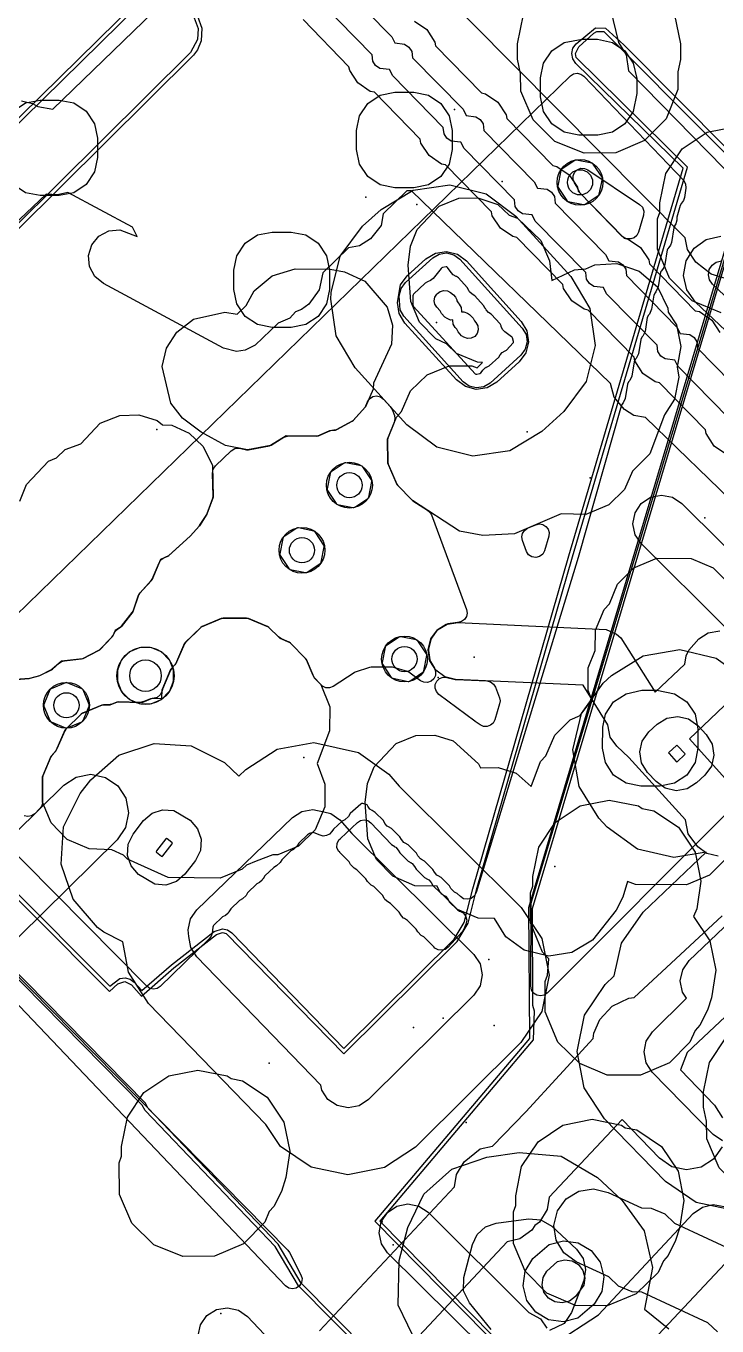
# Model space of a CAD drawing. Header units: metres. Extents: x -2677 to -840, y 169 to 1487.
# Drawn here: x -2044.5 to -2008.3, y 631.1 to 699.2 of the extents above; entities that cross this region are included whole.
import ezdxf

# ---------------------------------------------------------------- set-up
doc = ezdxf.new("R2010")
doc.units = ezdxf.units.M
for name, color, linetype in [('AI_GREENING_ALLOWED_ZONE', 4, 'Continuous'), ('AI_GREENING_EXCLUSIONS', 1, 'Continuous'), ('AI_GREENING_LAWN', 82, 'Continuous'), ('AI_GREENING_REJECTED', 6, 'Continuous'), ('AI_GREENING_SHRUBS', 92, 'Continuous')]:
    doc.layers.add(name, color=color, linetype=linetype)

# ---------------------------------------------------------------- blocks, each defined once
blk = doc.blocks.new('AI_SHRUB')
for radius in [1, 0.55]:
    blk.add_circle((0, 0), radius)

msp = doc.modelspace()

# ---------------------------------------------------------------- linework, layer by layer
at = {"layer": 'AI_GREENING_ALLOWED_ZONE'}
for points in [[(-2015.748, 690.97), (-2015.821, 691.15), (-2015.82, 691.345), (-2015.744, 691.524), (-2015.606, 691.661), (-2015.426, 691.735), (-2015.231, 691.734), (-2015.052, 691.66), (-2012.341, 689.847), (-2012.195, 689.696), (-2012.124, 689.499), (-2012.139, 689.29), (-2012.405, 688.389), (-2012.489, 688.224), (-2012.628, 688.102), (-2012.801, 688.038), (-2012.987, 688.041), (-2013.01, 688.046), (-2013.148, 688.097), (-2013.266, 688.187), (-2015.455, 690.434), (-2015.588, 690.69), (-2015.589, 690.693), (-2015.625, 690.782), (-2015.748, 690.97)], [(-2018.48, 672.249), (-2018.511, 672.436), (-2018.471, 672.62), (-2018.365, 672.777), (-2018.209, 672.883), (-2017.773, 673.07), (-2017.59, 673.111), (-2017.406, 673.081), (-2017.244, 672.985), (-2017.13, 672.837), (-2017.078, 672.657), (-2017.096, 672.471), (-2017.318, 671.71), (-2017.416, 671.528), (-2017.579, 671.401), (-2017.78, 671.351), (-2017.984, 671.386), (-2018.156, 671.501), (-2018.267, 671.676), (-2018.48, 672.249)], [(-2022.854, 664.188), (-2022.984, 664.333), (-2023.05, 664.516), (-2023.04, 664.71), (-2022.957, 664.886), (-2022.813, 665.017), (-2022.63, 665.083), (-2022.436, 665.075), (-2022, 664.968), (-2021.952, 664.961), (-2020.335, 664.89), (-2020.147, 664.844), (-2019.99, 664.73), (-2019.888, 664.564), (-2019.68, 664.006), (-2019.649, 663.847), (-2019.671, 663.686), (-2019.923, 662.855), (-2020.01, 662.689), (-2020.151, 662.568), (-2020.327, 662.506), (-2020.513, 662.512), (-2020.684, 662.587), (-2020.948, 662.767), (-2020.965, 662.78), (-2022.854, 664.188)]]:
    msp.add_lwpolyline(points, close=True, dxfattribs=at)
msp.add_lwpolyline([(-2044.981, 664.975), (-2044.3, 665.023), (-2044.251, 665.031), (-2043.79, 665.16), (-2043.745, 665.177), (-2043.137, 665.481), (-2043.086, 665.514), (-2042.726, 665.824), (-2042.601, 665.902), (-2042.459, 665.941), (-2041.56, 666.047), (-2041.478, 666.071), (-2040.666, 666.48), (-2040.599, 666.529), (-2039.967, 667.18), (-2039.917, 667.254), (-2039.857, 667.392), (-2039.776, 667.521), (-2039.659, 667.619), (-2039.526, 667.701), (-2039.459, 667.76), (-2038.901, 668.476), (-2038.862, 668.549), (-2038.596, 669.329), (-2038.491, 669.506), (-2037.907, 670.143), (-2037.861, 670.215), (-2037.503, 671.069), (-2037.401, 671.225), (-2037.249, 671.332), (-2037.049, 671.422), (-2036.985, 671.465), (-2035.878, 672.469), (-2035.859, 672.488), (-2035.403, 672.998), (-2035.379, 673.03), (-2035.006, 673.61), (-2034.982, 673.657), (-2034.677, 674.465), (-2034.662, 674.559), (-2034.697, 675.776), (-2034.661, 675.978), (-2034.546, 676.148), (-2033.732, 676.943), (-2033.525, 677.064), (-2033.286, 677.075), (-2032.915, 677.002), (-2032.822, 677.001), (-2031.711, 677.206), (-2031.623, 677.24), (-2030.973, 677.654), (-2030.698, 677.732), (-2029.264, 677.713), (-2029.162, 677.734), (-2028.639, 677.962), (-2028.509, 677.999), (-2028.272, 678.032), (-2028.188, 678.06), (-2027.392, 678.496), (-2027.327, 678.547), (-2026.717, 679.22), (-2026.67, 679.295), (-2026.588, 679.503), (-2026.478, 679.672), (-2026.31, 679.783), (-2026.111, 679.819), (-2025.915, 679.774), (-2025.753, 679.655), (-2025.394, 679.258), (-2025.296, 679.097), (-2025.183, 678.795), (-2025.152, 678.613), (-2025.189, 678.433), (-2025.526, 677.599), (-2025.544, 677.504), (-2025.531, 676.345), (-2025.511, 676.25), (-2025.058, 675.199), (-2025.006, 675.122), (-2024.247, 674.363), (-2024.207, 674.331), (-2023.441, 673.831), (-2023.324, 673.725), (-2023.245, 673.587), (-2021.401, 668.63), (-2021.37, 668.446), (-2021.408, 668.264), (-2021.51, 668.108), (-2021.662, 668.001), (-2021.844, 667.956), (-2021.869, 667.955), (-2022.374, 667.878), (-2022.465, 667.845), (-2022.881, 667.592), (-2022.952, 667.527), (-2023.24, 667.135), (-2023.281, 667.047), (-2023.397, 666.574), (-2023.401, 666.478), (-2023.327, 665.997), (-2023.294, 665.906), (-2023.087, 665.563), (-2023.02, 665.38), (-2023.029, 665.184), (-2023.112, 665.007), (-2023.257, 664.876), (-2023.441, 664.81), (-2023.637, 664.819), (-2023.813, 664.903), (-2024.418, 665.355), (-2024.497, 665.394), (-2025.211, 665.602), (-2025.279, 665.611), (-2026.396, 665.617), (-2026.477, 665.604), (-2027.229, 665.349), (-2027.285, 665.322), (-2028.39, 664.606), (-2028.571, 664.534), (-2028.766, 664.537), (-2028.946, 664.615), (-2029.029, 664.701), (-2029.034, 664.697), (-2029.34, 665.018), (-2029.439, 665.17), (-2029.782, 665.991), (-2029.834, 666.069), (-2030.616, 666.868), (-2030.693, 666.921), (-2031.098, 667.102), (-2031.242, 667.2), (-2031.753, 667.695), (-2031.83, 667.746), (-2032.824, 668.162), (-2032.92, 668.181), (-2034.148, 668.181), (-2034.243, 668.162), (-2035.237, 667.746), (-2035.315, 667.694), (-2036.113, 666.913), (-2036.168, 666.834), (-2036.581, 665.876), (-2036.675, 665.733), (-2036.857, 665.538), (-2036.905, 665.464), (-2037.324, 664.464), (-2037.345, 664.365), (-2037.438, 664.166), (-2037.607, 664.025), (-2037.821, 663.971), (-2037.855, 663.97), (-2037.944, 663.951), (-2038.29, 663.807), (-2038.493, 663.768), (-2039.627, 663.791), (-2039.719, 663.775), (-2039.98, 663.677), (-2040.14, 663.645), (-2040.418, 663.635), (-2040.505, 663.616), (-2041.503, 663.198), (-2041.58, 663.147), (-2042.379, 662.365), (-2042.433, 662.286), (-2042.847, 661.328), (-2042.941, 661.185), (-2043.123, 660.99), (-2043.171, 660.917), (-2043.588, 659.92), (-2043.607, 659.825), (-2043.607, 658.547), (-2043.613, 658.547), (-2043.613, 658.547), (-2043.61, 658.477), (-2043.659, 658.32), (-2043.755, 658.186), (-2044.011, 657.935), (-2044.174, 657.828), (-2044.365, 657.791), (-2044.556, 657.83)], dxfattribs=at)
at = {"layer": 'AI_GREENING_EXCLUSIONS'}
for points in [[(-2007.852, 685.958), (-2008.59, 686.193), (-2009.405, 686.826), (-2009.833, 687.479), (-2009.949, 688.094), (-2036.796, 715.169)], [(-2044.704, 695.27), (-2044.135, 695.133), (-2043.851, 694.967), (-2043.063, 694.837), (-2026.707, 710.662)], [(-2015.286, 705.906), (-2013.445, 698.318), (-2013.048, 697.679), (-2012.923, 696.832), (-2007.092, 690.894)], [(-2027.963, 701.322), (-2025.317, 698.626), (-2025.149, 698.299), (-2024.643, 698.241), (-2024.417, 698.087), (-2024.267, 697.859), (-2024.231, 697.52), (-2021.585, 694.824), (-2021.417, 694.497), (-2020.911, 694.439), (-2020.685, 694.285), (-2020.536, 694.057), (-2020.499, 693.718), (-2017.854, 691.022), (-2017.685, 690.695), (-2017.179, 690.637), (-2016.953, 690.483), (-2016.804, 690.255), (-2016.768, 689.916), (-2014.122, 687.22), (-2013.954, 686.893), (-2013.447, 686.835), (-2013.222, 686.681), (-2013.072, 686.453), (-2013.036, 686.114), (-2010.39, 683.418), (-2010.222, 683.091), (-2009.716, 683.033), (-2009.49, 682.879), (-2009.34, 682.65), (-2009.304, 682.311), (-2006.658, 679.616)], [(-2007.693, 678.671), (-2010.338, 681.367), (-2010.507, 681.693), (-2011.013, 681.751), (-2011.239, 681.905), (-2011.388, 682.134), (-2011.424, 682.473), (-2014.07, 685.169), (-2014.238, 685.496), (-2014.745, 685.554), (-2014.97, 685.707), (-2015.12, 685.936), (-2015.156, 686.275), (-2017.802, 688.971), (-2017.97, 689.298), (-2018.476, 689.356), (-2018.702, 689.51), (-2018.852, 689.738), (-2018.888, 690.077), (-2021.534, 692.773), (-2021.702, 693.1), (-2022.208, 693.158), (-2022.434, 693.312), (-2022.583, 693.54), (-2022.619, 693.879), (-2025.265, 696.575), (-2025.434, 696.902), (-2025.94, 696.96), (-2026.166, 697.114), (-2026.315, 697.342), (-2026.351, 697.681), (-2028.997, 700.377)], [(-2007.79, 676.753), (-2008.435, 677.193), (-2008.862, 677.845), (-2008.9, 678.045), (-2011.301, 680.509), (-2011.522, 680.555), (-2012.166, 680.995), (-2012.594, 681.648), (-2012.632, 681.847), (-2015.033, 684.311), (-2015.253, 684.357), (-2015.898, 684.797), (-2016.326, 685.45), (-2016.363, 685.649), (-2018.765, 688.113), (-2018.985, 688.159), (-2019.63, 688.599), (-2020.057, 689.252), (-2020.095, 689.451), (-2022.496, 691.915), (-2022.717, 691.961), (-2023.362, 692.401), (-2023.789, 693.054), (-2023.827, 693.253), (-2026.228, 695.718), (-2026.449, 695.764), (-2027.093, 696.203), (-2027.521, 696.856), (-2027.559, 697.055), (-2029.96, 699.52)], [(-2024.134, 699.438), (-2023.489, 698.998), (-2023.062, 698.345), (-2023.024, 698.146), (-2020.623, 695.682), (-2020.402, 695.636), (-2019.757, 695.196), (-2019.33, 694.543), (-2019.292, 694.344), (-2016.891, 691.879), (-2016.67, 691.833), (-2016.026, 691.394), (-2015.598, 690.741), (-2015.56, 690.542), (-2013.159, 688.077), (-2012.939, 688.031), (-2012.294, 687.592), (-2011.866, 686.939), (-2011.829, 686.739), (-2009.427, 684.275), (-2009.207, 684.229), (-2008.562, 683.79), (-2008.135, 683.137)], [(-2010.511, 699.778), (-2010.207, 698.247), (-2010.207, 697.441), (-2010.338, 696.782), (-2010.338, 695.857), (-2010.958, 694.335), (-2012.081, 693.191), (-2013.59, 692.544), (-2015.251, 692.528), (-2016.773, 693.148), (-2017.917, 694.271), (-2018.564, 695.78), (-2018.58, 696.7), (-2018.729, 697.45), (-2018.729, 698.252), (-2018.425, 699.783)], [(-2056.182, 664.769), (-2040.089, 648.627), (-2039.651, 649.022), (-2039.29, 649.15), (-2038.944, 648.985), (-2038.412, 648.393), (-2036.721, 649.87), (-2034.498, 651.607), (-2034.186, 651.712), (-2033.994, 651.671), (-2027.825, 645.358), (-2021.9, 651.248), (-2021.318, 652.204), (-2020.88, 653.957), (-2015.856, 671.384), (-2009.835, 691.801), (-2015.661, 697.538), (-2015.699, 697.739), (-2015.533, 698.102), (-2014.743, 698.81), (-2014.581, 698.907), (-2014.211, 698.897), (-1991.344, 675.948)], [(-2055.887, 664.757), (-2040.082, 648.903), (-2039.55, 649.31), (-2039.28, 649.35), (-2039.015, 649.282), (-2038.796, 649.119), (-2038.395, 648.673), (-2036.845, 650.027), (-2034.621, 651.765), (-2034.184, 651.912), (-2033.915, 651.855), (-2033.689, 651.699), (-2027.822, 645.642), (-2022.055, 651.375), (-2021.521, 652.245), (-2021.072, 654.012), (-2016.048, 671.44), (-2010.061, 691.742), (-2015.685, 697.226), (-2015.846, 697.462), (-2015.899, 697.743), (-2015.836, 698.021), (-2015.666, 698.251), (-2014.65, 699.095), (-2014.132, 699.081), (-2013.174, 698.193), (-1991.202, 676.089)], [(-2008.076, 684.17), (-2009.598, 684.79), (-2010.785, 685.977), (-2011.405, 687.499), (-2011.405, 689.083), (-2011.281, 689.419), (-2011.281, 689.932), (-2010.977, 691.463), (-2010.109, 692.76), (-2008.812, 693.628), (-2007.281, 693.932)], [(-1998.774, 665.833), (-2012.035, 678.686), (-2012.644, 678.784), (-2013.136, 679.102), (-2013.679, 679.752), (-2013.866, 680.461), (-2024.281, 690.556), (-2024.524, 690.555), (-2025.761, 689.351), (-2025.876, 688.744), (-2026.429, 688.046), (-2027.01, 687.678), (-2027.587, 687.571), (-2028.931, 686.261), (-2029.12, 685.38), (-2029.667, 684.62), (-2030.046, 684.342), (-2030.354, 684.227), (-2030.653, 683.893), (-2031.266, 683.634), (-2032.473, 682.48), (-2032.99, 682.205), (-2033.45, 682.142), (-2034.133, 682.321), (-2040.417, 685.704), (-2040.868, 686.076), (-2041.142, 686.593), (-2041.198, 687.176), (-2041.027, 687.735), (-2040.654, 688.187), (-2040.137, 688.461), (-2039.554, 688.517), (-2038.645, 688.157), (-2038.899, 688.649), (-2042.279, 690.468), (-2042.812, 690.348), (-2043.413, 690.383), (-2060.727, 673.962)], [(-2007.336, 689.29), (-2018.167, 653.012), (-2018.1, 646.168), (-2026.211, 636.6), (-1979.893, 589.573)], [(-2007.242, 688.903), (-2017.971, 652.962), (-2017.943, 647.916), (-2017.867, 647.615), (-2017.912, 646.099), (-2025.941, 636.611), (-1979.875, 589.839)], [(-2004.098, 679.695), (-2009.417, 684.732), (-2009.868, 685.369), (-2010.041, 686.13), (-2009.91, 686.899), (-2009.494, 687.56), (-2008.857, 688.011), (-2008.096, 688.184)], [(-2002.926, 680.376), (-2008.523, 685.676), (-2008.681, 685.899), (-2008.742, 686.165), (-2008.696, 686.435), (-2008.55, 686.666), (-2008.327, 686.824), (-2008.061, 686.884)], [(-2044.781, 674.304), (-2044.441, 675.18), (-2043.281, 676.401), (-2042.865, 676.578), (-2042.416, 677.004), (-2041.601, 677.31), (-2040.578, 678.387), (-2039.549, 678.794), (-2038.554, 678.821), (-2037.606, 678.521), (-2037.323, 678.297), (-2036.834, 678.278), (-2035.927, 677.869), (-2035.204, 677.185), (-2034.709, 676.195), (-2034.66, 674.51), (-2034.992, 673.632), (-2035.39, 673.013), (-2035.868, 672.478), (-2037.014, 671.439), (-2037.427, 671.25), (-2037.877, 670.175), (-2038.563, 669.429), (-2038.876, 668.509), (-2039.487, 667.724), (-2039.794, 667.537), (-2039.935, 667.213), (-2040.629, 666.499), (-2041.517, 666.052), (-2042.61, 665.923), (-2043.11, 665.494), (-2043.767, 665.166), (-2044.275, 665.025), (-2045.008, 664.973)], [(-2007.899, 667.74), (-2012.249, 672.063), (-2012.575, 672.549), (-2012.691, 673.123), (-2012.579, 673.697), (-2012.255, 674.185), (-2011.77, 674.511), (-2011.196, 674.627), (-2010.622, 674.515), (-2010.134, 674.191), (-2006.039, 670.121)], [(-2007.835, 655.582), (-2008.684, 654.714), (-2009.895, 654.208), (-2012.55, 654.23), (-2012.985, 654.397), (-2013.214, 653.577), (-2013.575, 652.886), (-2014.812, 651.325), (-2015.883, 650.668), (-2017.093, 650.472), (-2018.389, 650.792), (-2019.343, 651.498), (-2019.933, 652.457), (-2020.801, 652.474), (-2021.885, 652.927), (-2022.807, 653.849), (-2022.933, 654.149), (-2024.106, 654.166), (-2025.257, 654.664), (-2026.112, 655.541), (-2026.565, 656.625), (-2026.71, 658.525), (-2026.58, 659.523), (-2026.241, 660.398), (-2025.081, 661.62), (-2025.081, 661.62), (-2024.051, 662.027), (-2023.057, 662.054), (-2022.108, 661.754), (-2020.783, 660.543), (-2020.672, 660.337), (-2019.752, 660.362), (-2018.803, 660.062), (-2018.014, 659.359), (-2017.526, 660.673), (-2017.253, 660.964), (-2016.786, 662.046), (-2015.976, 662.857), (-2015.462, 663.086), (-2014.842, 663.895), (-2015.031, 664.383), (-2015.031, 665.57), (-2014.666, 666.479), (-2014.651, 667.552), (-2014.198, 668.635), (-2013.926, 668.926), (-2013.497, 669.951), (-2012.648, 670.819), (-2011.438, 671.325), (-2009.637, 671.306), (-2008.497, 670.815), (-2007.675, 669.987)], [(-2008.226, 655.723), (-2008.827, 655.86), (-2009.297, 656.209), (-2009.797, 656.892), (-2009.938, 657.613), (-2012.901, 660.882), (-2013.538, 661.47), (-2013.883, 661.943), (-2014.007, 662.596), (-2015.291, 664.667), (-2021.976, 664.962), (-2022.545, 665.101), (-2023.016, 665.447), (-2023.016, 665.447), (-2023.32, 665.948), (-2023.409, 666.526), (-2023.269, 667.095), (-2022.923, 667.567), (-2022.423, 667.87), (-2021.844, 667.959), (-2014.091, 667.591), (-2013.558, 667.349), (-2013.327, 667.144), (-2011.531, 664.295), (-2009.97, 665.775), (-2009.899, 666.206), (-2009.761, 666.505), (-2009.241, 667.103), (-2008.746, 667.415), (-2008.143, 667.509)], [(-2007.471, 637.181), (-2009.38, 637.584), (-2010.989, 638.687), (-2014.185, 641.958), (-2015.246, 643.581), (-2015.609, 645.486), (-2015.22, 647.385), (-2014.138, 648.994), (-2013.666, 649.444), (-2013.294, 651.167), (-2012.158, 652.788), (-2012.158, 652.788), (-2008.859, 655.925), (-2010.552, 655.646), (-2012.452, 656.09), (-2014.037, 657.227), (-2014.485, 657.706), (-2015.515, 659.363), (-2015.832, 661.288), (-2015.389, 663.188), (-2014.252, 664.773), (-2013.814, 665.183), (-2012.157, 666.213), (-2010.232, 666.53), (-2008.332, 666.086), (-2006.747, 664.949)], [(-2007.922, 663.583), (-2009.739, 661.86), (-2007.7, 659.61)], [(-2051.385, 650.673), (-2042.494, 659.429), (-2041.841, 659.857), (-2041.075, 660.002), (-2040.311, 659.843), (-2039.665, 659.404), (-2039.238, 658.752), (-2039.092, 657.985), (-2039.251, 657.221), (-2039.69, 656.576), (-2048.675, 647.721)], [(-2008.003, 640.802), (-2008.486, 641.133), (-2011.682, 644.404), (-2012, 644.891), (-2012.109, 645.463), (-2011.992, 646.032), (-2011.668, 646.515), (-2009.893, 648.284), (-2010.102, 648.601), (-2010.212, 649.185), (-2010.087, 649.766), (-2010.087, 649.766), (-2009.746, 650.252), (-2000.997, 658.573)], [(-1972.079, 574.243), (-1982.123, 584.423), (-1993.55, 594.049), (-1993.863, 593.896), (-1994.508, 593.802), (-1995.149, 593.95), (-1995.503, 594.158), (-1998.179, 596.802), (-1998.472, 597.381), (-1998.497, 598.221), (-1998.267, 598.78), (-1997.251, 599.816), (-2000.745, 603.454), (-2030.204, 633.22), (-2031.423, 635.278), (-2038.228, 642.391), (-2038.385, 642.683), (-2051.885, 656.389)], [(-1971.797, 574.243), (-1981.987, 584.57), (-1993.537, 594.3), (-1993.906, 594.092), (-1994.478, 593.999), (-1995.048, 594.123), (-1995.401, 594.33), (-1998.038, 596.943), (-1998.322, 597.628), (-1998.308, 598.159), (-1998.195, 598.501), (-1997.88, 598.946), (-1997.221, 599.602), (-1996.896, 599.74), (-2000.601, 603.594), (-2030.062, 633.36), (-2031.262, 635.399), (-2038.083, 642.529), (-2038.204, 642.784), (-2051.745, 656.532)], [(-2029.106, 630.866), (-2022.042, 638.407), (-2021.935, 639.053), (-2021.523, 639.715), (-2020.687, 640.386), (-2020.048, 640.536), (-2018.302, 642.327), (-2014.773, 646.167), (-2014.734, 646.448), (-2014.431, 647.17), (-2013.784, 647.869), (-2012.903, 648.278), (-2012.626, 648.318), (-2008.012, 652.591)], [(-2003.579, 651.337), (-2009.858, 645.43), (-2010.204, 644.529), (-2008.419, 642.678), (-2007.997, 642.021)], [(-2008.025, 640.49), (-2008.47, 639.85), (-2009.127, 639.428), (-2009.895, 639.29), (-2010.658, 639.456), (-2011.298, 639.901), (-2013.258, 641.934), (-2017.069, 637.865), (-2017.175, 637.215), (-2017.585, 636.552), (-2017.834, 636.373), (-2017.984, 636.129), (-2018.616, 635.672), (-2019.268, 635.517), (-2026.187, 628.131)], [(-2023.963, 630.108), (-2024.979, 632.205), (-2024.934, 634.534), (-2024.483, 636.266), (-2023.634, 638.022), (-2023.634, 638.022), (-2022.177, 639.319), (-2020.335, 639.96), (-2018.651, 640.195), (-2016.449, 640.009), (-2014.543, 638.894), (-2013.25, 637.683), (-2012.108, 636.088), (-2011.668, 634.176), (-2012.092, 631.997), (-2010.815, 630.959)], [(-2008.263, 630.8), (-2008.772, 631.284), (-2012.223, 632.883), (-2012.729, 632.902), (-2013.452, 633.204), (-2013.452, 633.204), (-2013.961, 633.688), (-2015.671, 634.48), (-2016.302, 634.94), (-2016.708, 635.606), (-2016.829, 636.377), (-2016.645, 637.136), (-2016.185, 637.766), (-2015.519, 638.173), (-2014.748, 638.293), (-2013.99, 638.11), (-2012.25, 637.303), (-2011.743, 637.284), (-2011.021, 636.982), (-2010.511, 636.498), (-2007.061, 634.9)], [(-2020.452, 629.895), (-2025.533, 634.938), (-2025.86, 635.424), (-2025.976, 635.997), (-2025.864, 636.572), (-2025.541, 637.06), (-2025.056, 637.387), (-2024.482, 637.503), (-2023.908, 637.391), (-2023.42, 637.068), (-2018.135, 631.822), (-2017.533, 631.482), (-2017.203, 630.999)], [(-2016.848, 630.169), (-2014.496, 631.701), (-2009.532, 637), (-2009.057, 637.341), (-2008.487, 637.473), (-2007.909, 637.378), (-2007.412, 637.069), (-2007.071, 636.593), (-2006.938, 636.023), (-2007.034, 635.446), (-2007.343, 634.949), (-2012.43, 629.518)], [(-2020.119, 630.938), (-2021.255, 632.326), (-2021.56, 632.955), (-2021.546, 633.653), (-2021.096, 635.385), (-2020.841, 635.912), (-2020.404, 636.301), (-2019.852, 636.493), (-2018.167, 636.728), (-2017.506, 636.673), (-2016.935, 636.338), (-2015.641, 635.128), (-2015.299, 634.649), (-2015.167, 634.076), (-2015.266, 633.495), (-2015.909, 631.819), (-2016.297, 631.249), (-2017.056, 630.869)], [(-2035.458, 630.61), (-2035.329, 631.181), (-2034.991, 631.659), (-2034.496, 631.971), (-2033.919, 632.07), (-2033.348, 631.941), (-2032.87, 631.603), (-2029.041, 627.568)]]:
    msp.add_lwpolyline(points, dxfattribs=at)
for points in [[(-2054.757, 684.652), (-2038.694, 700.423), (-2038.18, 700.726), (-2037.46, 700.873), (-2036.863, 700.795), (-2036.089, 700.373), (-2035.485, 699.7), (-2035.26, 699.08), (-2035.29, 698.415), (-2035.493, 697.931), (-2035.695, 697.665), (-2051.901, 681.591), (-2052.518, 681.202), (-2053.036, 681.101), (-2053.817, 681.26), (-2054.254, 681.555), (-2054.876, 682.234), (-2055.033, 682.531), (-2055.193, 683.188), (-2055.182, 683.633), (-2055.029, 684.2), (-2054.757, 684.652)], [(-2054.617, 684.509), (-2038.557, 700.277), (-2038.119, 700.536), (-2037.442, 700.674), (-2036.932, 700.607), (-2036.231, 700.232), (-2035.662, 699.607), (-2035.459, 699.061), (-2035.481, 698.474), (-2035.849, 697.793), (-2052.042, 681.733), (-2052.576, 681.394), (-2053.349, 681.321), (-2053.722, 681.436), (-2054.127, 681.709), (-2054.702, 682.333), (-2054.845, 682.6), (-2054.996, 683.217), (-2054.983, 683.621), (-2054.85, 684.109), (-2054.617, 684.509)], [(-2013.112, 694.057), (-2013.761, 693.623), (-2014.526, 693.471), (-2015.526, 693.471), (-2016.292, 693.623), (-2016.941, 694.057), (-2017.374, 694.706), (-2017.526, 695.471), (-2017.526, 696.471), (-2017.374, 697.236), (-2016.941, 697.885), (-2016.292, 698.319), (-2015.346, 698.501), (-2014.554, 698.501), (-2013.761, 698.319), (-2013.112, 697.885), (-2012.679, 697.236), (-2012.49, 696.437), (-2012.49, 695.645), (-2012.679, 694.706), (-2013.112, 694.057)], [(-2041.318, 690.894), (-2041.967, 690.46), (-2042.732, 690.308), (-2043.732, 690.308), (-2044.497, 690.46), (-2045.146, 690.894), (-2045.58, 691.543), (-2045.732, 692.308), (-2045.732, 693.308), (-2045.58, 694.073), (-2045.146, 694.722), (-2044.497, 695.156), (-2043.732, 695.308), (-2042.732, 695.308), (-2041.967, 695.156), (-2041.318, 694.722), (-2040.884, 694.073), (-2040.732, 693.308), (-2040.732, 692.308), (-2040.884, 691.543), (-2041.318, 690.894)], [(-2022.749, 691.305), (-2023.398, 690.871), (-2024.163, 690.719), (-2025.163, 690.719), (-2025.929, 690.871), (-2026.578, 691.305), (-2027.011, 691.954), (-2027.163, 692.719), (-2027.163, 693.719), (-2027.011, 694.484), (-2026.578, 695.133), (-2025.929, 695.567), (-2025.163, 695.719), (-2024.163, 695.719), (-2023.398, 695.567), (-2022.749, 695.133), (-2022.316, 694.484), (-2022.163, 693.719), (-2022.163, 692.719), (-2022.316, 691.954), (-2022.749, 691.305)], [(-2024.202, 690.588), (-2022.272, 690.872), (-2020.38, 690.397), (-2018.814, 689.234), (-2015.949, 686.068), (-2014.947, 684.394), (-2014.662, 682.464), (-2015.137, 680.572), (-2016.301, 679.005), (-2017.466, 677.95), (-2019.14, 676.949), (-2021.07, 676.664), (-2022.962, 677.139), (-2024.529, 678.302), (-2027.226, 681.283), (-2028.228, 682.957), (-2028.513, 684.887), (-2028.495, 685.24), (-2028.02, 687.132), (-2026.857, 688.698), (-2025.876, 689.586), (-2024.202, 690.588)], [(-2021.13, 681.396), (-2020.84, 681.29), (-2020.561, 681.569), (-2020.838, 681.586), (-2021.922, 682.039), (-2022.457, 682.552), (-2023.011, 682.801), (-2023.866, 683.678), (-2024.32, 684.762), (-2024.465, 686.662), (-2024.335, 687.66), (-2023.996, 688.535), (-2022.835, 689.757), (-2021.805, 690.164), (-2020.811, 690.191), (-2019.761, 689.839), (-2019.169, 689.278), (-2018.74, 689.123), (-2017.515, 687.963), (-2017.068, 686.888), (-2016.94, 685.866), (-2015.746, 686.411), (-2015.153, 686.473), (-2014.685, 686.682), (-2013.54, 686.747), (-2012.362, 686.355), (-2011.414, 685.529), (-2010.864, 684.412), (-2010.839, 684.21), (-2010.407, 683.535), (-2010.182, 682.412), (-2010.378, 681.332), (-2010.285, 680.804), (-2010.509, 679.651), (-2011.039, 678.83), (-2011.808, 676.786), (-2012.72, 675.877), (-2013.135, 674.92), (-2013.945, 674.11), (-2015.156, 673.604), (-2016.456, 673.636), (-2018.897, 672.587), (-2020.549, 672.511), (-2021.771, 672.742), (-2024.229, 674.345), (-2025.039, 675.155), (-2025.531, 676.296), (-2025.545, 677.553), (-2025.078, 678.707), (-2024.806, 678.997), (-2024.338, 680.08), (-2023.471, 680.929), (-2022.317, 681.396), (-2021.13, 681.396)], [(-2029.165, 683.982), (-2029.814, 683.548), (-2030.579, 683.396), (-2031.579, 683.396), (-2032.345, 683.548), (-2032.993, 683.982), (-2033.427, 684.631), (-2033.579, 685.396), (-2033.579, 686.396), (-2033.427, 687.161), (-2032.993, 687.81), (-2032.345, 688.244), (-2031.579, 688.396), (-2030.579, 688.396), (-2029.814, 688.244), (-2029.165, 687.81), (-2028.731, 687.161), (-2028.579, 686.396), (-2028.579, 685.396), (-2028.731, 684.631), (-2029.165, 683.982)], [(-2021.879, 687.234), (-2021.409, 686.885), (-2018.544, 683.719), (-2018.243, 683.217), (-2018.158, 682.638), (-2018.3, 682.07), (-2018.649, 681.6), (-2019.815, 680.545), (-2020.317, 680.245), (-2020.896, 680.159), (-2021.464, 680.302), (-2021.934, 680.651), (-2024.631, 683.632), (-2024.932, 684.134), (-2025.017, 684.713), (-2024.857, 685.634), (-2024.508, 686.103), (-2023.528, 686.991), (-2023.026, 687.291), (-2022.447, 687.377), (-2021.879, 687.234)], [(-2018.328, 682.263), (-2018.561, 681.95), (-2020.172, 680.492), (-2020.506, 680.292), (-2020.892, 680.235), (-2021.271, 680.33), (-2021.584, 680.563), (-2024.684, 683.988), (-2024.885, 684.323), (-2024.924, 685.062), (-2024.829, 685.441), (-2024.596, 685.754), (-2023.171, 687.044), (-2022.836, 687.244), (-2022.45, 687.301), (-2022.072, 687.206), (-2021.759, 686.973), (-2018.491, 683.363), (-2018.29, 683.028), (-2018.233, 682.642), (-2018.328, 682.263)], [(-2030.374, 686.474), (-2028.551, 686.452), (-2027.785, 686.308), (-2026.723, 685.831), (-2025.552, 684.471), (-2025.28, 683.514), (-2025.335, 682.521), (-2026.279, 680.48), (-2026.297, 680.168), (-2026.687, 679.253), (-2027.355, 678.517), (-2028.228, 678.039), (-2028.576, 677.989), (-2029.211, 677.713), (-2030.847, 677.734), (-2031.664, 677.214), (-2032.869, 676.993), (-2034.021, 677.22), (-2035.302, 677.92), (-2036.279, 678.658), (-2036.892, 679.443), (-2037.334, 681.35), (-2037.106, 682.318), (-2036.574, 683.159), (-2035.696, 683.834), (-2034.053, 684.205), (-2033.419, 684.105), (-2032.937, 684.549), (-2032.518, 685.321), (-2031.574, 686.102), (-2030.374, 686.474)], [(-2041.547, 663.18), (-2040.463, 663.633), (-2040.058, 663.647), (-2039.674, 663.792), (-2038.388, 663.766), (-2037.902, 663.969), (-2037.355, 663.983), (-2037.341, 664.422), (-2036.888, 665.505), (-2036.616, 665.796), (-2036.148, 666.879), (-2035.281, 667.728), (-2034.197, 668.181), (-2032.87, 668.181), (-2031.786, 667.728), (-2031.178, 667.138), (-2030.649, 666.902), (-2029.801, 666.035), (-2029.403, 665.085), (-2029.034, 664.697), (-2028.566, 663.543), (-2028.58, 662.286), (-2029.225, 660.572), (-2028.829, 659.492), (-2028.829, 658.305), (-2029.335, 657.094), (-2030.203, 656.245), (-2031.286, 655.792), (-2031.55, 655.778), (-2032.419, 655.452), (-2032.915, 655.245), (-2033.146, 655.032), (-2034.299, 654.565), (-2037.024, 654.601), (-2039.156, 655.566), (-2039.371, 655.763), (-2039.975, 656.053), (-2041.164, 656.104), (-2042.305, 656.596), (-2043.154, 657.464), (-2043.607, 658.547), (-2043.607, 659.874), (-2043.154, 660.958), (-2042.882, 661.249), (-2042.414, 662.331), (-2041.547, 663.18)], [(-2009.286, 661.377), (-2009.439, 660.612), (-2009.872, 659.963), (-2010.521, 659.53), (-2011.286, 659.377), (-2012.286, 659.377), (-2013.052, 659.53), (-2013.701, 659.963), (-2014.134, 660.612), (-2014.286, 661.377), (-2014.268, 662.47), (-2014.134, 663.143), (-2013.701, 663.792), (-2013.052, 664.225), (-2012.231, 664.4), (-2011.439, 664.4), (-2010.521, 664.225), (-2009.872, 663.792), (-2009.439, 663.143), (-2009.286, 662.377), (-2009.286, 661.377)], [(-2009.859, 659.24), (-2010.436, 659.144), (-2011.006, 659.277), (-2011.482, 659.619), (-2011.93, 660.098), (-2012.239, 660.595), (-2012.334, 661.172), (-2012.201, 661.742), (-2011.86, 662.218), (-2011.422, 662.628), (-2010.925, 662.937), (-2010.347, 663.032), (-2009.778, 662.899), (-2009.302, 662.558), (-2008.854, 662.079), (-2008.545, 661.582), (-2008.449, 661.004), (-2008.583, 660.434), (-2008.924, 659.959), (-2009.362, 659.548), (-2009.859, 659.24)], [(-2034.069, 660.624), (-2033.325, 659.898), (-2032.95, 660.261), (-2031.31, 661.317), (-2029.39, 661.665), (-2027.067, 661.145), (-2025.48, 660.01), (-2024.929, 659.373), (-2018.537, 653.035), (-2017.454, 651.408), (-2017.077, 649.49), (-2017.465, 647.574), (-2018.557, 645.953), (-2024.075, 640.484), (-2025.702, 639.407), (-2027.617, 639.035), (-2029.529, 639.424), (-2031.146, 640.515), (-2031.91, 641.67), (-2038.045, 648.004), (-2039.101, 649.644), (-2039.39, 651.238), (-2040.386, 651.731), (-2040.718, 651.987), (-2042.002, 653.456), (-2042.626, 655.305), (-2042.496, 657.251), (-2041.63, 658.999), (-2041.081, 659.712), (-2039.612, 660.996), (-2037.764, 661.62), (-2035.817, 661.49), (-2034.069, 660.624)], [(-2017.626, 656.182), (-2016.759, 657.48), (-2015.461, 658.347), (-2013.931, 658.652), (-2012.4, 658.347), (-2012.201, 658.214), (-2011.598, 658.094), (-2010.3, 657.227), (-2009.433, 655.929), (-2009.129, 654.399), (-2009.35, 652.958), (-2009.513, 652.548), (-2008.663, 651.275), (-2008.359, 649.744), (-2008.58, 648.303), (-2008.792, 647.649), (-2009.184, 646.859), (-2009.433, 646.591), (-2009.706, 645.979), (-2010.786, 644.898), (-2012.294, 644.251), (-2014.033, 644.251), (-2015.477, 644.855), (-2016.622, 645.979), (-2017.284, 647.565), (-2017.284, 649.148), (-2017.161, 649.484), (-2017.093, 650.335), (-2017.435, 650.697), (-2018.055, 652.219), (-2018.055, 653.802), (-2017.931, 654.139), (-2017.931, 654.652), (-2017.626, 656.182)], [(-2035.299, 656.599), (-2035.338, 656.015), (-2035.598, 655.491), (-2036.147, 654.778), (-2036.588, 654.393), (-2037.142, 654.205), (-2037.726, 654.245), (-2038.583, 654.76), (-2038.968, 655.201), (-2039.156, 655.756), (-2039.116, 656.34), (-2038.857, 656.864), (-2038.308, 657.577), (-2037.867, 657.962), (-2037.312, 658.15), (-2036.728, 658.11), (-2035.871, 657.595), (-2035.486, 657.154), (-2035.299, 656.599)], [(-2021.015, 650.564), (-2020.69, 650.075), (-2020.577, 649.5), (-2020.693, 648.925), (-2021.021, 648.439), (-2026.539, 642.97), (-2027.027, 642.647), (-2027.602, 642.535), (-2028.175, 642.652), (-2028.66, 642.979), (-2028.983, 643.467), (-2029.035, 643.732), (-2035.528, 650.436), (-2035.845, 650.928), (-2035.95, 651.504), (-2035.973, 651.858), (-2035.85, 652.43), (-2035.516, 652.911), (-2030.517, 657.745), (-2030.025, 658.061), (-2029.449, 658.166), (-2028.877, 658.042), (-2028.508, 657.955), (-2028.032, 657.615), (-2027.407, 656.901), (-2021.015, 650.564)], [(-2004.472, 647.377), (-2002.941, 647.073), (-2001.643, 646.206), (-2000.776, 644.908), (-2000.472, 643.377), (-2000.472, 642.571), (-2000.603, 641.912), (-2000.603, 640.988), (-2001.266, 639.402), (-2002.41, 638.279), (-2003.932, 637.659), (-2005.593, 637.674), (-2007.038, 638.279), (-2008.182, 639.402), (-2008.829, 640.91), (-2008.845, 641.831), (-2008.994, 642.58), (-2008.994, 643.382), (-2008.689, 644.913), (-2007.822, 646.211), (-2006.525, 647.078), (-2004.994, 647.382), (-2004.472, 647.377)], [(-2033.932, 644.209), (-2033.733, 644.075), (-2033.13, 643.956), (-2031.833, 643.088), (-2030.965, 641.791), (-2030.661, 640.26), (-2030.868, 638.889), (-2031.094, 638.164), (-2031.487, 637.374), (-2031.736, 637.107), (-2031.965, 636.558), (-2033.088, 635.414), (-2034.597, 634.767), (-2036.258, 634.751), (-2037.78, 635.371), (-2038.924, 636.494), (-2039.571, 638.003), (-2039.587, 639.664), (-2039.463, 640), (-2039.463, 640.513), (-2039.159, 642.044), (-2038.291, 643.341), (-2036.994, 644.209), (-2035.463, 644.513), (-2033.932, 644.209)], [(-2012.495, 641.378), (-2011.197, 640.511), (-2010.33, 639.214), (-2010.025, 637.683), (-2010.247, 636.242), (-2010.459, 635.587), (-2010.851, 634.797), (-2011.1, 634.53), (-2011.372, 633.917), (-2012.516, 632.794), (-2014.039, 632.174), (-2015.7, 632.19), (-2017.208, 632.837), (-2018.331, 633.981), (-2018.936, 635.425), (-2018.951, 637.086), (-2018.827, 637.423), (-2018.827, 637.936), (-2018.523, 639.467), (-2017.656, 640.764), (-2016.358, 641.631), (-2014.827, 641.936), (-2013.297, 641.631), (-2013.097, 641.498), (-2012.495, 641.378)], [(-2018.443, 633.21), (-2018.334, 633.983), (-2017.937, 634.654), (-2017.08, 635.384), (-2016.324, 635.579), (-2015.551, 635.469), (-2014.879, 635.072), (-2014.41, 634.448), (-2014.216, 633.693), (-2014.326, 632.92), (-2014.722, 632.248), (-2015.58, 631.518), (-2016.335, 631.324), (-2017.108, 631.434), (-2017.78, 631.83), (-2018.249, 632.454), (-2018.443, 633.21)], [(-2017.192, 633.988), (-2016.646, 634.483), (-2016.268, 634.58), (-2015.882, 634.525), (-2015.546, 634.327), (-2015.312, 634.015), (-2015.214, 633.637), (-2015.269, 633.251), (-2015.701, 632.654), (-2016.013, 632.42), (-2016.391, 632.322), (-2016.777, 632.377), (-2017.113, 632.576), (-2017.348, 632.888), (-2017.445, 633.265), (-2017.39, 633.652), (-2017.192, 633.988)]]:
    msp.add_lwpolyline(points, close=True, dxfattribs=at)
at = {"layer": 'AI_GREENING_LAWN'}
for points in [[(-2049.546, 663.901), (-2015.967, 696.575), (-2015.802, 696.681), (-2015.609, 696.716), (-2015.418, 696.674), (-2015.257, 696.562), (-2010.049, 691.111), (-2009.934, 690.919), (-2009.915, 690.696), (-2009.984, 690.208), (-2010.036, 690.044), (-2010.141, 689.909), (-2010.148, 689.902), (-2010.218, 689.791), (-2010.398, 689.178), (-2010.401, 689.012), (-2010.44, 688.828), (-2010.508, 688.725), (-2010.503, 688.722), (-2010.547, 688.66), (-2010.558, 688.624), (-2010.676, 687.858), (-2010.721, 687.714), (-2010.808, 687.589), (-2010.87, 687.524), (-2010.891, 687.494), (-2010.902, 687.459), (-2011.022, 686.691), (-2011.066, 686.55), (-2011.15, 686.428), (-2011.214, 686.358), (-2011.235, 686.329), (-2011.245, 686.295), (-2011.368, 685.524), (-2011.491, 685.267), (-2011.535, 685.219), (-2011.595, 685.094), (-2011.714, 684.357), (-2011.833, 684.106), (-2011.88, 684.053), (-2011.939, 683.93), (-2012.06, 683.19), (-2012.175, 682.944), (-2012.226, 682.886), (-2012.282, 682.766), (-2012.406, 682.024), (-2012.518, 681.783), (-2012.572, 681.72), (-2012.626, 681.602), (-2012.753, 680.857), (-2012.86, 680.622), (-2012.917, 680.553), (-2012.97, 680.438), (-2013.099, 679.69), (-2013.202, 679.461), (-2013.271, 679.376), (-2013.316, 679.288), (-2015.56, 671.361), (-2015.563, 671.352), (-2020.897, 653.81), (-2020.995, 653.631), (-2021.156, 653.506), (-2021.354, 653.456), (-2021.555, 653.489), (-2021.727, 653.599), (-2021.887, 653.757), (-2022.027, 653.835), (-2022.218, 654.024), (-2022.298, 654.163), (-2022.734, 654.595), (-2022.892, 654.688), (-2022.888, 654.694), (-2022.957, 654.729), (-2023.081, 654.873), (-2023.163, 655.016), (-2023.599, 655.449), (-2023.757, 655.542), (-2023.753, 655.547), (-2023.822, 655.582), (-2023.946, 655.726), (-2024.028, 655.87), (-2024.465, 656.302), (-2024.622, 656.395), (-2024.619, 656.401), (-2024.687, 656.436), (-2024.811, 656.58), (-2024.893, 656.723), (-2025.33, 657.156), (-2025.487, 657.249), (-2025.484, 657.254), (-2025.552, 657.29), (-2025.676, 657.433), (-2025.758, 657.577), (-2026.195, 658.009), (-2026.352, 658.102), (-2026.348, 658.109), (-2026.468, 658.179), (-2026.572, 658.341), (-2026.575, 658.339), (-2026.614, 658.411), (-2026.65, 658.426), (-2026.826, 658.467), (-2026.881, 658.466), (-2026.929, 658.441), (-2027.497, 657.945), (-2027.59, 657.799), (-2027.78, 657.623), (-2027.923, 657.548), (-2028.371, 657.127), (-2028.452, 657.001), (-2028.571, 656.872), (-2028.727, 656.792), (-2028.902, 656.771), (-2029.073, 656.812), (-2029.372, 656.942), (-2029.412, 656.952), (-2029.453, 656.947), (-2029.624, 656.899), (-2029.728, 656.839), (-2030.188, 656.392), (-2030.269, 656.254), (-2030.462, 656.067), (-2030.603, 655.99), (-2031.081, 655.528), (-2031.162, 655.39), (-2031.355, 655.204), (-2031.496, 655.127), (-2031.958, 654.682), (-2032.055, 654.527), (-2032.06, 654.53), (-2032.097, 654.463), (-2032.244, 654.343), (-2032.389, 654.263), (-2032.867, 653.801), (-2032.949, 653.663), (-2033.141, 653.477), (-2033.282, 653.4), (-2033.744, 652.955), (-2033.841, 652.8), (-2033.846, 652.804), (-2033.883, 652.736), (-2034.03, 652.616), (-2034.175, 652.537), (-2034.651, 652.078), (-2034.676, 652.045), (-2034.687, 652.006), (-2034.727, 651.681), (-2034.776, 651.52), (-2034.875, 651.383), (-2037.439, 648.894), (-2037.601, 648.788), (-2037.792, 648.753), (-2037.982, 648.792), (-2038.142, 648.901), (-2054.188, 665.116)], [(-1997.805, 667.944), (-2017.184, 648.549), (-2017.346, 648.44), (-2017.538, 648.402), (-2017.729, 648.44), (-2017.892, 648.549), (-2018, 648.712), (-2018.037, 648.903), (-2018.027, 653.185), (-2018.006, 653.327), (-2007.514, 688.243)], [(-2057.737, 662.473), (-2030.756, 635.079), (-2030.667, 634.955), (-2030.071, 633.788), (-2030.017, 633.593), (-2030.045, 633.392), (-2030.15, 633.219), (-2030.315, 633.102), (-2030.513, 633.06), (-2030.712, 633.1), (-2030.878, 633.216), (-2046.844, 649.983)]]:
    msp.add_lwpolyline(points, dxfattribs=at)
for points in [[(-2014.471, 690.34), (-2014.453, 690.382), (-2014.293, 691.187), (-2014.293, 691.233), (-2014.311, 691.276), (-2014.767, 691.958), (-2014.799, 691.99), (-2014.842, 692.008), (-2015.646, 692.168), (-2015.693, 692.168), (-2015.736, 692.15), (-2016.417, 691.695), (-2016.45, 691.662), (-2016.468, 691.619), (-2016.628, 690.815), (-2016.628, 690.769), (-2016.61, 690.726), (-2016.155, 690.044), (-2016.122, 690.011), (-2016.079, 689.993), (-2015.275, 689.833), (-2015.228, 689.833), (-2015.186, 689.851), (-2014.504, 690.307), (-2014.471, 690.34)], [(-2020.556, 681.17), (-2020.435, 681.28), (-2020.383, 681.302), (-2020.385, 681.304), (-2020.223, 681.39), (-2019.72, 681.847), (-2019.639, 681.976), (-2019.53, 682.098), (-2019.387, 682.179), (-2019.346, 682.194), (-2019.316, 682.217), (-2018.97, 682.588), (-2018.948, 682.62), (-2018.951, 682.659), (-2018.999, 682.85), (-2019.016, 682.888), (-2019.045, 682.918), (-2019.391, 683.17), (-2019.512, 683.295), (-2019.583, 683.454), (-2019.592, 683.493), (-2019.649, 683.599), (-2020.106, 684.102), (-2020.246, 684.19), (-2020.384, 684.32), (-2020.416, 684.39), (-2020.422, 684.387), (-2020.508, 684.548), (-2020.965, 685.051), (-2021.105, 685.14), (-2021.243, 685.27), (-2021.276, 685.339), (-2021.281, 685.336), (-2021.367, 685.498), (-2021.824, 686.001), (-2021.935, 686.071), (-2021.944, 686.073), (-2022.098, 686.151), (-2022.216, 686.275), (-2022.399, 686.55), (-2022.431, 686.583), (-2022.477, 686.581), (-2022.663, 686.534), (-2022.698, 686.519), (-2022.727, 686.494), (-2023.159, 685.966), (-2023.289, 685.854), (-2023.449, 685.792), (-2023.454, 685.791), (-2023.577, 685.727), (-2024.172, 685.148), (-2024.199, 685.11), (-2024.208, 685.064), (-2024.214, 684.579), (-2024.206, 684.534), (-2024.182, 684.496), (-2020.946, 680.976), (-2020.913, 680.951), (-2020.872, 680.954), (-2020.701, 680.996), (-2020.652, 681.023), (-2020.586, 681.121), (-2020.584, 681.119), (-2020.556, 681.17)], [(-2022.595, 685.343), (-2022.408, 685.323), (-2022.241, 685.235), (-2022.089, 685.114), (-2021.98, 684.993), (-2021.916, 684.843), (-2021.903, 684.793), (-2021.847, 684.686), (-2021.788, 684.621), (-2021.684, 684.446), (-2021.66, 684.244), (-2021.666, 684.222), (-2021.548, 684.228), (-2021.357, 684.157), (-2021.242, 684.084), (-2021.062, 683.886), (-2020.99, 683.742), (-2020.913, 683.656), (-2020.81, 683.481), (-2020.786, 683.279), (-2020.844, 683.084), (-2020.975, 682.928), (-2021.157, 682.837), (-2021.36, 682.827), (-2021.551, 682.898), (-2021.665, 682.97), (-2021.845, 683.169), (-2021.917, 683.313), (-2021.995, 683.399), (-2022.098, 683.574), (-2022.122, 683.776), (-2022.116, 683.797), (-2022.235, 683.791), (-2022.425, 683.863), (-2022.536, 683.933), (-2022.716, 684.132), (-2022.788, 684.275), (-2022.962, 684.468), (-2023.057, 684.624), (-2023.091, 684.803), (-2023.058, 684.982), (-2022.963, 685.137), (-2022.925, 685.179), (-2022.776, 685.292), (-2022.595, 685.343)], [(-2026.545, 674.48), (-2026.527, 674.523), (-2026.367, 675.327), (-2026.367, 675.374), (-2026.385, 675.416), (-2026.84, 676.098), (-2026.873, 676.131), (-2026.916, 676.149), (-2027.72, 676.309), (-2027.767, 676.309), (-2027.809, 676.291), (-2028.491, 675.835), (-2028.524, 675.803), (-2028.542, 675.76), (-2028.702, 674.956), (-2028.702, 674.909), (-2028.684, 674.866), (-2028.228, 674.185), (-2028.196, 674.152), (-2028.153, 674.134), (-2027.349, 673.974), (-2027.302, 673.974), (-2027.259, 673.992), (-2026.578, 674.447), (-2026.545, 674.48)], [(-2029.029, 671.074), (-2029.012, 671.116), (-2028.852, 671.921), (-2028.852, 671.967), (-2028.869, 672.01), (-2029.325, 672.692), (-2029.358, 672.724), (-2029.401, 672.742), (-2030.205, 672.902), (-2030.251, 672.902), (-2030.294, 672.884), (-2030.976, 672.429), (-2031.009, 672.396), (-2031.026, 672.353), (-2031.186, 671.549), (-2031.186, 671.503), (-2031.169, 671.46), (-2030.713, 670.778), (-2030.68, 670.745), (-2030.637, 670.727), (-2029.833, 670.568), (-2029.787, 670.568), (-2029.744, 670.585), (-2029.062, 671.041), (-2029.029, 671.074)], [(-2023.662, 665.376), (-2023.644, 665.419), (-2023.484, 666.223), (-2023.484, 666.269), (-2023.502, 666.312), (-2023.958, 666.994), (-2023.99, 667.027), (-2024.033, 667.045), (-2024.837, 667.204), (-2024.884, 667.204), (-2024.927, 667.187), (-2025.608, 666.731), (-2025.641, 666.698), (-2025.659, 666.656), (-2025.819, 665.851), (-2025.819, 665.805), (-2025.801, 665.762), (-2025.346, 665.08), (-2025.313, 665.048), (-2025.27, 665.03), (-2024.466, 664.87), (-2024.419, 664.87), (-2024.376, 664.888), (-2023.695, 665.343), (-2023.662, 665.376)], [(-2037.423, 663.9), (-2037.343, 663.954), (-2036.999, 664.298), (-2036.945, 664.378), (-2036.759, 664.828), (-2036.74, 664.923), (-2036.74, 665.409), (-2036.759, 665.504), (-2036.945, 665.954), (-2036.999, 666.034), (-2037.343, 666.378), (-2037.423, 666.432), (-2037.873, 666.618), (-2037.968, 666.637), (-2038.455, 666.637), (-2038.549, 666.618), (-2038.999, 666.432), (-2039.079, 666.378), (-2039.424, 666.034), (-2039.477, 665.954), (-2039.664, 665.504), (-2039.682, 665.409), (-2039.682, 664.923), (-2039.664, 664.828), (-2039.477, 664.378), (-2039.424, 664.298), (-2039.079, 663.954), (-2038.999, 663.9), (-2038.549, 663.714), (-2038.455, 663.695), (-2037.968, 663.695), (-2037.873, 663.714), (-2037.423, 663.9)], [(-2041.507, 662.774), (-2041.482, 662.813), (-2041.168, 663.57), (-2041.159, 663.616), (-2041.168, 663.661), (-2041.482, 664.419), (-2041.507, 664.457), (-2041.546, 664.483), (-2042.303, 664.797), (-2042.349, 664.806), (-2042.394, 664.797), (-2043.152, 664.483), (-2043.191, 664.457), (-2043.216, 664.419), (-2043.53, 663.661), (-2043.539, 663.616), (-2043.53, 663.57), (-2043.216, 662.813), (-2043.191, 662.774), (-2043.152, 662.749), (-2042.394, 662.435), (-2042.349, 662.426), (-2042.303, 662.435), (-2041.546, 662.749), (-2041.507, 662.774)], [(-2010.433, 661.499), (-2010.799, 661.156), (-2010.823, 661.122), (-2010.801, 661.087), (-2010.42, 660.68), (-2010.386, 660.655), (-2010.351, 660.677), (-2009.985, 661.02), (-2009.96, 661.054), (-2009.982, 661.09), (-2010.363, 661.497), (-2010.397, 661.521), (-2010.433, 661.499)], [(-2026.565, 657.579), (-2026.406, 657.465), (-2025.332, 656.319), (-2025.165, 656.216), (-2025.168, 656.211), (-2025.108, 656.18), (-2024.984, 656.036), (-2024.902, 655.893), (-2024.465, 655.46), (-2024.308, 655.367), (-2024.311, 655.362), (-2024.243, 655.327), (-2024.119, 655.183), (-2024.037, 655.039), (-2023.6, 654.607), (-2023.443, 654.514), (-2023.446, 654.508), (-2023.378, 654.473), (-2023.254, 654.329), (-2023.172, 654.186), (-2022.735, 653.753), (-2022.578, 653.66), (-2022.581, 653.655), (-2022.513, 653.619), (-2022.389, 653.475), (-2022.306, 653.332), (-2021.87, 652.9), (-2021.766, 652.838), (-2021.753, 652.835), (-2021.579, 652.743), (-2021.454, 652.593), (-2021.451, 652.586), (-2021.391, 652.369), (-2021.433, 652.148), (-2021.546, 651.888), (-2021.635, 651.752), (-2022.371, 650.946), (-2022.522, 650.834), (-2022.703, 650.785), (-2022.889, 650.807), (-2023.055, 650.895), (-2023.12, 650.972), (-2023.632, 651.486), (-2023.772, 651.565), (-2023.961, 651.755), (-2024.04, 651.894), (-2024.492, 652.349), (-2024.649, 652.444), (-2024.647, 652.446), (-2024.697, 652.47), (-2024.813, 652.586), (-2024.837, 652.636), (-2024.839, 652.635), (-2024.933, 652.791), (-2025.387, 653.245), (-2025.531, 653.326), (-2025.675, 653.449), (-2025.711, 653.517), (-2025.717, 653.514), (-2025.81, 653.671), (-2026.264, 654.124), (-2026.404, 654.203), (-2026.593, 654.393), (-2026.672, 654.533), (-2027.141, 655.003), (-2027.281, 655.083), (-2027.471, 655.273), (-2027.549, 655.412), (-2028.045, 655.911), (-2028.038, 655.918), (-2028.103, 655.979), (-2028.185, 656.17), (-2028.181, 656.377), (-2028.094, 656.566), (-2028.003, 656.646), (-2028.005, 656.648), (-2027.114, 657.487), (-2026.949, 657.591), (-2026.756, 657.623), (-2026.565, 657.579)], [(-2037.149, 656.623), (-2037.638, 655.988), (-2037.657, 655.95), (-2037.629, 655.919), (-2037.375, 655.723), (-2037.337, 655.704), (-2037.305, 655.732), (-2036.816, 656.367), (-2036.798, 656.405), (-2036.825, 656.436), (-2037.08, 656.632), (-2037.118, 656.651), (-2037.149, 656.623)]]:
    msp.add_lwpolyline(points, close=True, dxfattribs=at)
at = {"layer": 'AI_GREENING_REJECTED'}
for p in [(-2022.03, 694.82), (-2019.54, 691.05), (-2026.68, 690.22), (-2024, 689.84), (-2022.97, 683.67), (-2037.61, 678.05), (-2018.23, 677.93), (-2014.93, 675.53), (-2008.93, 673.44), (-2021.01, 666.14), (-2022.89, 665.07), (-2029.93, 660.89), (-2016.78, 655.18), (-2020.24, 650.31), (-2024.18, 646.74), (-2022.63, 647.24), (-2019.95, 646.85), (-2031.74, 644.87), (-2021.42, 641.77), (-2025.82, 636.56), (-2025.24, 635.37), (-2034.26, 631.77)]:
    msp.add_point(p, dxfattribs=at)

# ---------------------------------------------------------------- block references
at = {"layer": 'AI_GREENING_SHRUBS'}
for p, xscale, yscale in [((-2015.461, 691.001), 1.2, 1.2), ((-2027.534, 675.141), 1.2, 1.2), ((-2030.019, 671.735), 1.2, 1.2), ((-2024.652, 666.037), 1.2, 1.2), ((-2038.211, 665.166), 1.5, 1.5), ((-2042.349, 663.616), 1.2, 1.2)]:
    msp.add_blockref('AI_SHRUB', p, dxfattribs=dict(at, xscale=xscale, yscale=yscale))

doc.saveas('drawing.dxf')
